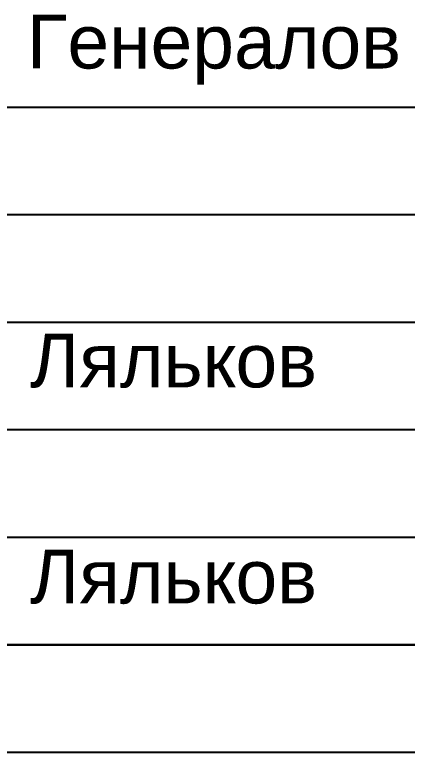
# Model space of a CAD drawing. Header units: metres. Extents: x -1525 to -1043, y -1331 to -1144.
# Drawn here: x -1391.027 to -1389.2, y -1264.807 to -1261.376 of the extents above; entities that cross this region are included whole.
import ezdxf
from ezdxf.enums import TextEntityAlignment as Align

# ---------------------------------------------------------------- set-up
doc = ezdxf.new("R2010")
doc.units = ezdxf.units.M
doc.header["$MEASUREMENT"] = 0
doc.layers.add('ELPROJECT', color=7, linetype='Continuous')
doc.styles.add('Style-Arial', font='arial.ttf')

msp = doc.modelspace()

# ---------------------------------------------------------------- linework, layer by layer
at = {"layer": 'ELPROJECT'}
for p, q in [((-1386.61209089, -1261.80735169), (-1393.11209089, -1261.80735169)), ((-1386.61209089, -1262.30735169), (-1393.11209089, -1262.30735169)), ((-1386.61209089, -1262.80735169), (-1393.11209089, -1262.80735169)), ((-1386.61209089, -1263.30735169), (-1393.11209089, -1263.30735169)), ((-1386.61209089, -1263.80735169), (-1393.11209089, -1263.80735169)), ((-1414.11209089, -1264.30735169), (-1374.61209089, -1264.30735169)), ((-1374.61209089, -1264.30735169), (-1393.11209089, -1264.30735169)), ((-1416.11209089, -1264.80735169), (-1374.11209089, -1264.80735169))]:
    msp.add_line(p, q, dxfattribs=at)

# ---------------------------------------------------------------- texts
at = {"color": 7, "linetype": 'Continuous', "lineweight": 0, "style": 'Style-Arial'}
msp.add_text('Генералов', height=0.25, dxfattribs=at).set_placement((-1390.0996236, -1261.37570285), align=Align.TOP_CENTER)
at = {"color": 7, "lineweight": 13, "style": 'Style-Arial'}
for p in [(-1390.95600776, -1262.85951465), (-1390.95600776, -1263.86493343)]:
    msp.add_text('Ляльков', height=0.25, dxfattribs=at).set_placement(p, align=Align.TOP_LEFT)

doc.saveas('drawing.dxf')
